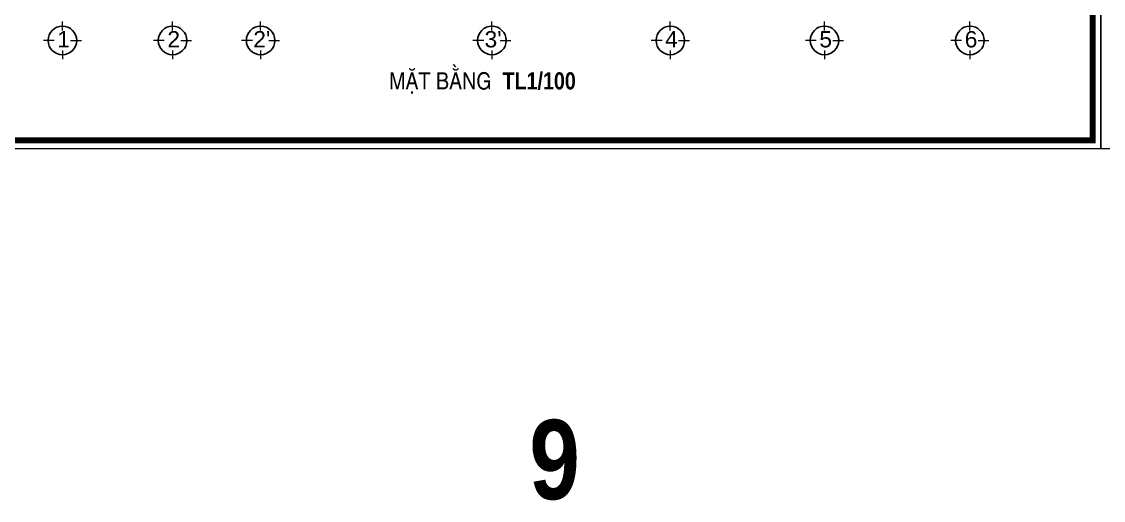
# Model space of a CAD drawing. Header units: millimetres. Extents: x 615730 to 2792744, y 139412 to 597571.
# Drawn here: x 1263817 to 1288373, y 276954 to 287815 of the extents above; entities that cross this region are included whole.
import ezdxf
from ezdxf.enums import TextEntityAlignment as Align

# ---------------------------------------------------------------- set-up
doc = ezdxf.new("R2010")
doc.units = ezdxf.units.MM
doc.header["$MEASUREMENT"] = 0
doc.layers.get('0').update_dxf_attribs({"lineweight": 5})
for name, color, linetype, lineweight in [('0.1(9)', 9, 'Continuous', 13), ('0.10_Thay', 5, 'Continuous', 20), ('thay', 7, 'Continuous', 15)]:
    doc.layers.add(name, color=color, linetype=linetype, lineweight=lineweight)
for name, color, linetype in [('H', 252, 'Continuous'), ('netthay', 3, 'Continuous'), ('TEXT', 2, 'Continuous')]:
    doc.layers.add(name, color=color, linetype=linetype)
doc.styles.add('H280', font='', dxfattribs={"height": 200})
doc.styles.add('KT OZON', font='', dxfattribs={"height": 200})
doc.styles.get("Standard").update_dxf_attribs({"font": ''})
doc.styles.get('H280').set_extended_font_data('VNI-Avo')
doc.styles.get('KT OZON').set_extended_font_data('VNI-Helve')
doc.styles.get('Standard').set_extended_font_data('VNI-Avo')

# ---------------------------------------------------------------- blocks, each defined once
blk = doc.blocks.new('TRUC 1')
at = {"ltscale": 50}
blk.add_circle((0, -9525), 8572, dxfattribs=at)
at = {"layer": '0.1(9)', "ltscale": 50}
for p, q in [((0, -3572), (0, 1782)), ((-4942, -9525), (-11427, -9525)), ((4942, -9525), (11427, -9525)), ((0, -15478), (0, -20832))]:
    blk.add_line(p, q, dxfattribs=at)
at = {"layer": 'TEXT', "ltscale": 50, "style": 'H280'}
blk.add_attdef('1', text='', height=10478, dxfattribs=at).set_placement((-214, -4892), align=Align.CENTER)

msp = doc.modelspace()

# ---------------------------------------------------------------- linework, layer by layer
at = {"layer": 'H', "const_width": 138.2}
msp.add_lwpolyline([(1261127.8, 285120.6), (1288130.6, 285120.6), (1288130.6, 304105.6), (1261127.8, 304105.6)], close=True, dxfattribs=at)
at = {"layer": 'thay', "linetype": 'Continuous'}
for points in [[(1260943.4, 284936.3), (1288315, 284936.3), (1288315, 304289.9), (1260943.4, 304289.9)], [(1288315, 284936.3), (1315686.5, 284936.3), (1315686.5, 304289.9), (1288315, 304289.9)]]:
    msp.add_lwpolyline(points, close=True, dxfattribs=at)

# ---------------------------------------------------------------- block references
at = {"layer": 'netthay', "lineweight": -2, "ltscale": 10}
ref = msp.add_blockref('TRUC 1', (1264743, 287027.7, -13.1), dxfattribs=dict(at, xscale=0.03778148023411632, yscale=0.03778148023411632, zscale=0.03778148023411632, rotation=180))
ref.add_attrib('1', '1', dxfattribs={"layer": 'TEXT', "color": 3, "ltscale": 50, "height": 370.2, "style": 'KT OZON'}).set_placement((1264769.7, 287230.7, -13.1), align=Align.CENTER)
ref = msp.add_blockref('TRUC 1', (1267242.5, 287027.7), dxfattribs=dict(at, xscale=0.03778148023411632, yscale=0.03778148023411632, zscale=0.03778148023411632, rotation=180))
ref.add_attrib('1', '2', dxfattribs={"layer": 'TEXT', "color": 3, "ltscale": 50, "height": 370.2, "style": 'KT OZON'}).set_placement((1267269.2, 287230.7), align=Align.CENTER)
ref = msp.add_blockref('TRUC 1', (1269242.5, 287027.7, -13.1), dxfattribs=dict(at, xscale=0.03778148023411632, yscale=0.03778148023411632, zscale=0.03778148023411632, rotation=180))
ref.add_attrib('1', "2'", dxfattribs={"layer": 'TEXT', "color": 3, "ltscale": 50, "height": 370.15, "style": 'KT OZON'}).set_placement((1269269.2, 287230.7, -13.1), align=Align.CENTER)
ref = msp.add_blockref('TRUC 1', (1274492.5, 287027.7, -13.1), dxfattribs=dict(at, xscale=0.03778148023411632, yscale=0.03778148023411632, zscale=0.03778148023411632, rotation=180))
ref.add_attrib('1', "3'", dxfattribs={"layer": 'TEXT', "color": 3, "ltscale": 50, "height": 370.15, "style": 'KT OZON'}).set_placement((1274519.2, 287230.7, -13.1), align=Align.CENTER)
ref = msp.add_blockref('TRUC 1', (1278542.5, 287027.7, -13.1), dxfattribs=dict(at, xscale=0.03778148023411632, yscale=0.03778148023411632, zscale=0.03778148023411632, rotation=180))
ref.add_attrib('1', '4', dxfattribs={"layer": 'TEXT', "color": 3, "ltscale": 50, "height": 370.2, "style": 'KT OZON'}).set_placement((1278569.1, 287230.7, -13.1), align=Align.CENTER)
ref = msp.add_blockref('TRUC 1', (1282042.3, 287027.7, -13.1), dxfattribs=dict(at, xscale=0.03778148023411632, yscale=0.03778148023411632, zscale=0.03778148023411632, rotation=180))
ref.add_attrib('1', '5', dxfattribs={"layer": 'TEXT', "color": 3, "ltscale": 50, "height": 370.2, "style": 'KT OZON'}).set_placement((1282069, 287230.7, -13.1), align=Align.CENTER)
ref = msp.add_blockref('TRUC 1', (1285342.3, 287027.7, -13.1), dxfattribs=dict(at, xscale=0.03778148023411632, yscale=0.03778148023411632, zscale=0.03778148023411632, rotation=180))
ref.add_attrib('1', '6', dxfattribs={"layer": 'TEXT', "color": 3, "ltscale": 50, "height": 370.2, "style": 'KT OZON'}).set_placement((1285369, 287230.7, -13.1), align=Align.CENTER)

# ---------------------------------------------------------------- texts
at = {"insert": (1272159, 286178.3), "char_height": 390, "width": 26392.6, "attachment_point": 7}
msp.add_mtext('{\\fVNI-Helve-Condense|b1|i0|c0|p2;MAËT BAÈNG  TL1/100}', dxfattribs=at)
at = {"layer": '0.10_Thay', "insert": (1275342.7, 276954.4), "char_height": 1800, "width": 79177.8, "attachment_point": 7}
msp.add_mtext('{\\fVNI-Helve-Condense|b1|i0|c0|p2;9}', dxfattribs=at)

doc.saveas('drawing.dxf')
